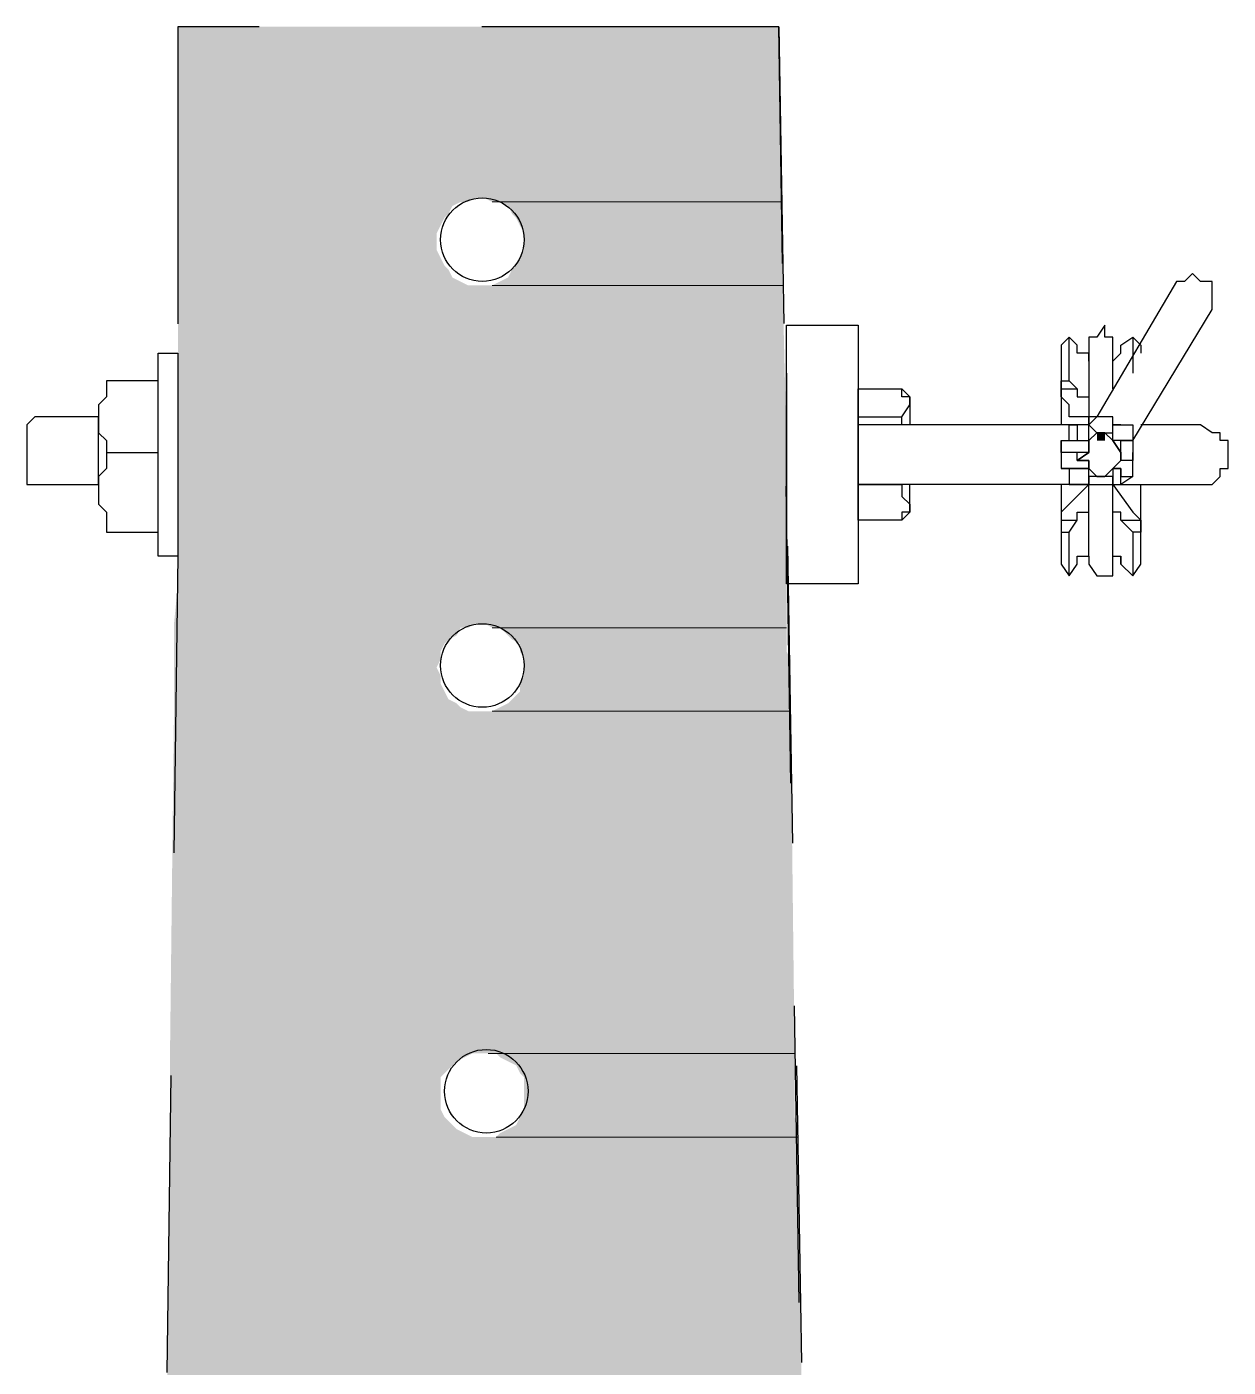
# Model space of a CAD drawing. Header units: metres. Extents: x 2999 to 3164, y 1641 to 1678.
# Drawn here: x 3128.499 to 3129.309, y 1671.735 to 1672.638 of the extents above; entities that cross this region are included whole.
import ezdxf

# ---------------------------------------------------------------- set-up
doc = ezdxf.new("R2010")
doc.units = ezdxf.units.M
doc.linetypes.add('CONTORNO_QUADRO_T', pattern=[0.35, 0.2, -0.15])
doc.layers.add('PDF29_Geometry', color=7, linetype='Continuous')
doc.layers.add('PDF29_Solid Fills', color=7, linetype='Continuous', true_color=0x939598)

msp = doc.modelspace()

# ---------------------------------------------------------------- linework, layer by layer
at = {"layer": 'PDF29_Geometry', "linetype": 'CONTORNO_QUADRO_T', "lineweight": 25}
for points in [[(3129.00609, 1672.63839), (3128.60131, 1672.63839), (3128.60131, 1672.35156)], [(3129.06506, 1668.97931), (3129.00609, 1672.63839), (3129.03558, 1670.91205), (3129.06506, 1668.98735)], [(3129.24467, 1672.36496), (3129.24467, 1672.3596), (3129.23662, 1672.3596), (3129.23126, 1672.3596), (3129.23126, 1672.37032), (3129.24467, 1672.37032), (3129.24467, 1672.36496), (3129.24467, 1672.3596), (3129.24467, 1672.3462), (3129.23662, 1672.3462), (3129.23662, 1672.3596), (3129.24467, 1672.3596), (3129.29828, 1672.44806), (3129.29828, 1672.46683), (3129.29024, 1672.46683), (3129.28488, 1672.47219), (3129.27951, 1672.46683), (3129.27415, 1672.46683), (3129.22054, 1672.37568)], [(3129.23126, 1672.39445), (3129.23126, 1672.41857), (3129.23126, 1672.42394), (3129.23126, 1672.4293), (3129.2259, 1672.4293), (3129.2259, 1672.43734), (3129.22054, 1672.4293), (3129.21518, 1672.4293), (3129.21518, 1672.42394), (3129.21518, 1672.41857), (3129.21518, 1672.37568), (3129.20714, 1672.37568), (3129.20178, 1672.37568), (3129.20178, 1672.38373), (3129.19641, 1672.38909), (3129.19641, 1672.39445), (3129.19641, 1672.39981), (3129.20178, 1672.39981), (3129.20178, 1672.4293)], [(3129.21518, 1672.41321), (3129.21518, 1672.41857), (3129.20714, 1672.41857), (3129.20714, 1672.42394), (3129.20178, 1672.4293), (3129.19641, 1672.42394), (3129.19641, 1672.37032)], [(3129.23126, 1672.41321), (3129.23662, 1672.41857), (3129.23662, 1672.42394), (3129.24467, 1672.4293), (3129.25003, 1672.42394), (3129.25003, 1672.41857)], [(3129.24467, 1672.4293), (3129.24467, 1672.40517)], [(3129.01145, 1672.40517), (3129.01145, 1672.29795)], [(3128.55306, 1672.35156), (3128.55306, 1672.34084), (3128.5477, 1672.33547), (3128.5477, 1672.31671), (3128.55306, 1672.31135), (3128.55306, 1672.30599), (3128.55306, 1672.29795), (3128.58791, 1672.29795), (3128.58791, 1672.39981), (3128.55306, 1672.39981), (3128.55306, 1672.39445), (3128.55306, 1672.38909), (3128.5477, 1672.38373), (3128.5477, 1672.36496), (3128.55306, 1672.3596), (3128.55306, 1672.35156), (3128.58791, 1672.35156)], [(3129.01145, 1672.39445), (3129.01145, 1672.30599)], [(3129.0597, 1672.37568), (3129.08919, 1672.37568), (3129.09455, 1672.38373), (3129.09455, 1672.38909), (3129.08919, 1672.38909), (3129.08919, 1672.39445)], [(3129.08919, 1672.30599), (3129.0597, 1672.30599), (3129.0597, 1672.39445), (3129.08919, 1672.39445), (3129.09455, 1672.38909), (3129.09455, 1672.37032)], [(3129.19641, 1672.39445), (3129.20714, 1672.39445)], [(3129.20178, 1672.39981), (3129.20714, 1672.39445), (3129.20714, 1672.38909), (3129.21518, 1672.38909)], [(3129.01145, 1672.38909), (3129.01145, 1672.31135)], [(3129.08919, 1672.37032), (3129.08919, 1672.37568)], [(3129.2259, 1672.37568), (3129.21518, 1672.37568), (3129.21518, 1672.37032)], [(3129.20178, 1672.3596), (3129.20178, 1672.37032), (3129.20714, 1672.37032), (3129.0597, 1672.37032)], [(3129.23662, 1672.37032), (3129.23126, 1672.37032)], [(3129.24467, 1672.33547), (3129.23662, 1672.33011), (3129.29024, 1672.33011), (3129.29828, 1672.33011), (3129.30364, 1672.33547), (3129.30364, 1672.34084), (3129.309, 1672.34084), (3129.309, 1672.3596), (3129.30364, 1672.3596), (3129.30364, 1672.36496), (3129.29828, 1672.36496), (3129.29024, 1672.37032), (3129.25003, 1672.37032)], [(3129.19641, 1672.3596), (3129.19641, 1672.3462)], [(3129.2259, 1672.36496), (3129.2259, 1672.36496)], [(3129.24467, 1672.34084), (3129.24467, 1672.35156)], [(3129.20178, 1672.34084), (3129.19641, 1672.34084)], [(3129.2259, 1672.33547), (3129.2259, 1672.33547)], [(3129.21518, 1672.33011), (3129.20714, 1672.33011), (3129.0597, 1672.33011), (3129.08919, 1672.33011), (3129.08919, 1672.32207), (3129.09455, 1672.31671), (3129.09455, 1672.31135), (3129.08919, 1672.31135), (3129.08919, 1672.30599), (3129.09455, 1672.31135), (3129.09455, 1672.33011)], [(3129.08919, 1672.33011), (3129.08919, 1672.33011)], [(3129.20178, 1672.26846), (3129.20714, 1672.2765), (3129.20714, 1672.28186), (3129.21518, 1672.28186), (3129.21518, 1672.33011), (3129.20178, 1672.31671), (3129.19641, 1672.31135), (3129.19641, 1672.29795), (3129.20178, 1672.29795), (3129.20714, 1672.30599), (3129.20714, 1672.31135), (3129.21518, 1672.31135)], [(3129.19641, 1672.33011), (3129.19641, 1672.2765), (3129.20178, 1672.26846), (3129.20178, 1672.29795)], [(3129.21518, 1672.28186), (3129.21518, 1672.2765), (3129.22054, 1672.26846), (3129.2259, 1672.26846), (3129.23126, 1672.26846), (3129.23126, 1672.2765), (3129.23126, 1672.28186), (3129.23662, 1672.28186), (3129.23662, 1672.2765), (3129.24467, 1672.26846), (3129.25003, 1672.2765), (3129.25003, 1672.33011)], [(3129.2259, 1672.33011), (3129.23126, 1672.33011), (3129.24467, 1672.31135), (3129.25003, 1672.30599), (3129.25003, 1672.29795), (3129.24467, 1672.29795), (3129.24467, 1672.26846), (3129.23662, 1672.2765), (3129.23662, 1672.28186)], [(3129.23126, 1672.28186), (3129.23126, 1672.33011)], [(3129.19641, 1672.30599), (3129.20714, 1672.30599)], [(3129.24467, 1672.29795), (3129.23662, 1672.30599), (3129.23662, 1672.31135), (3129.23126, 1672.31135)], [(3129.23662, 1672.30599), (3129.25003, 1672.30599)], [(3128.60131, 1672.28186), (3128.58255, 1670.91205)]]:
    msp.add_lwpolyline(points, dxfattribs=at)
at = {"layer": 'PDF29_Geometry', "color": 252, "linetype": 'CONTORNO_QUADRO_T', "lineweight": 0, "true_color": 0x939598}
for points in [[(3129.00877, 1672.52044), (3128.81308, 1672.52044), (3129.00877, 1672.52044)], [(3129.00877, 1672.46415), (3128.81308, 1672.46415), (3129.00877, 1672.46415)], [(3129.01145, 1672.23361), (3128.81308, 1672.23361), (3129.01145, 1672.23361)], [(3129.01413, 1672.17732), (3128.81308, 1672.17732), (3129.01413, 1672.17732)], [(3129.01681, 1671.94678), (3128.8104, 1671.94678), (3129.01681, 1671.94678)], [(3129.01949, 1671.89049), (3128.81576, 1671.89049), (3129.01949, 1671.89049)]]:
    msp.add_lwpolyline(points, dxfattribs=at)
at = {"layer": 'PDF29_Geometry', "linetype": 'CONTORNO_QUADRO_T', "lineweight": 25}
for points in [[(3129.01145, 1672.2631), (3129.01145, 1672.43734), (3129.0597, 1672.43734), (3129.0597, 1672.2631)], [(3128.60131, 1672.28186), (3128.58791, 1672.28186), (3128.58791, 1672.41857), (3128.60131, 1672.41857)], [(3129.01145, 1672.29795), (3129.01145, 1672.40517)], [(3129.01145, 1672.30599), (3129.01145, 1672.39445)], [(3128.5477, 1672.33011), (3128.5477, 1672.37568), (3128.50481, 1672.37568), (3128.49945, 1672.37032), (3128.49945, 1672.33011), (3128.50481, 1672.33011)], [(3129.21518, 1672.36496), (3129.21518, 1672.37032), (3129.21518, 1672.37568), (3129.21518, 1672.37032), (3129.20714, 1672.37032), (3129.20714, 1672.3596), (3129.21518, 1672.3596)], [(3129.23126, 1672.37032), (3129.23126, 1672.37568), (3129.22054, 1672.37568), (3129.21518, 1672.37032), (3129.22054, 1672.36496), (3129.23126, 1672.36496)], [(3129.21518, 1672.3596), (3129.21518, 1672.35156), (3129.19641, 1672.35156), (3129.19641, 1672.3596)], [(3129.23662, 1672.3462), (3129.23126, 1672.34084), (3129.2259, 1672.33547), (3129.22054, 1672.33547), (3129.21518, 1672.34084), (3129.21518, 1672.3462), (3129.20714, 1672.3462), (3129.21518, 1672.35156), (3129.21518, 1672.3596), (3129.22054, 1672.36496), (3129.2259, 1672.36496), (3129.23126, 1672.3596), (3129.23662, 1672.35156), (3129.23662, 1672.3462), (3129.23662, 1672.35156), (3129.23126, 1672.3596), (3129.2259, 1672.36496), (3129.22054, 1672.36496), (3129.21518, 1672.3596), (3129.21518, 1672.35156), (3129.20714, 1672.3462), (3129.21518, 1672.3462), (3129.21518, 1672.34084), (3129.22054, 1672.33547), (3129.2259, 1672.33547), (3129.23126, 1672.34084)], [(3129.21518, 1672.34084), (3129.21518, 1672.3462), (3129.20714, 1672.3462), (3129.20714, 1672.35156), (3129.19641, 1672.35156), (3129.19641, 1672.34084), (3129.20714, 1672.34084)], [(3129.21518, 1672.33547), (3129.21518, 1672.34084), (3129.20178, 1672.34084), (3129.20178, 1672.33011), (3129.21518, 1672.33011)], [(3129.24467, 1672.34084), (3129.24467, 1672.3462), (3129.23662, 1672.3462), (3129.23126, 1672.34084), (3129.23662, 1672.34084), (3129.23662, 1672.33547), (3129.24467, 1672.33547)], [(3129.23662, 1672.33547), (3129.23662, 1672.34084), (3129.23126, 1672.34084), (3129.23126, 1672.33011), (3129.23662, 1672.33011)], [(3129.23126, 1672.33011), (3129.23126, 1672.33547), (3129.21518, 1672.33547), (3129.21518, 1672.33011)]]:
    msp.add_lwpolyline(points, close=True, dxfattribs=at)
for centre in [(3128.80638, 1672.49498), (3128.80638, 1672.20815), (3128.80906, 1671.92132)]:
    msp.add_circle(centre, 0.02814, dxfattribs=at)
at = {"layer": 'PDF29_Solid Fills', "linetype": 'CONTORNO_QUADRO_T', "transparency": 33554559}
for points in [[(3129.00609, 1672.63839), (3128.60131, 1672.63839), (3129.00877, 1672.52312)], [(3128.60131, 1672.63839), (3129.00877, 1672.52312), (3128.60131, 1672.52312)], [(3128.80236, 1672.52312), (3128.60131, 1672.52312), (3128.797, 1672.52044)], [(3128.60131, 1672.52312), (3128.797, 1672.52044), (3128.60131, 1672.52044)], [(3128.79164, 1672.52044), (3128.79164, 1672.52044), (3128.60131, 1672.52044)], [(3128.79164, 1672.52044), (3128.60131, 1672.52044), (3128.797, 1672.52044)], [(3128.79164, 1672.52044), (3128.60131, 1672.52044), (3128.78628, 1672.51776)], [(3128.60131, 1672.52044), (3128.78628, 1672.51776), (3128.60131, 1672.51776)], [(3129.00877, 1672.52312), (3128.80772, 1672.52312), (3129.00877, 1672.52044)], [(3128.80772, 1672.52312), (3129.00877, 1672.52044), (3128.81308, 1672.52044)], [(3128.81308, 1672.52044), (3129.00877, 1672.52044), (3128.81844, 1672.52044)], [(3129.00877, 1672.52044), (3128.81844, 1672.52044), (3129.00877, 1672.51776)], [(3128.81844, 1672.52044), (3129.00877, 1672.51776), (3128.8238, 1672.51776)], [(3128.78628, 1672.51776), (3128.60131, 1672.51776), (3128.78359, 1672.5124)], [(3128.60131, 1672.51776), (3128.78359, 1672.5124), (3128.60131, 1672.5124)], [(3128.78359, 1672.5124), (3128.60131, 1672.5124), (3128.78091, 1672.50972)], [(3128.60131, 1672.5124), (3128.78091, 1672.50972), (3128.60131, 1672.50972)], [(3129.00877, 1672.51776), (3128.8238, 1672.51776), (3129.00877, 1672.5124)], [(3128.8238, 1672.51776), (3129.00877, 1672.5124), (3128.82648, 1672.5124)], [(3129.00877, 1672.5124), (3128.82648, 1672.5124), (3129.00877, 1672.50972)], [(3128.82648, 1672.5124), (3129.00877, 1672.50972), (3128.82917, 1672.50972)], [(3128.78091, 1672.50972), (3128.60131, 1672.50972), (3128.77823, 1672.50436)], [(3128.60131, 1672.50972), (3128.77823, 1672.50436), (3128.60131, 1672.50436)], [(3128.77823, 1672.50436), (3128.60131, 1672.50436), (3128.77555, 1672.49899)], [(3128.60131, 1672.50436), (3128.77555, 1672.49899), (3128.60131, 1672.49899)], [(3129.00877, 1672.50972), (3128.82917, 1672.50972), (3129.00877, 1672.50436)], [(3128.82917, 1672.50972), (3129.00877, 1672.50436), (3128.83185, 1672.50436)], [(3129.00877, 1672.50436), (3128.83185, 1672.50436), (3129.00877, 1672.49899)], [(3128.83185, 1672.50436), (3129.00877, 1672.49899), (3128.83453, 1672.49899)], [(3128.77555, 1672.49899), (3128.60131, 1672.49899), (3128.77555, 1672.49363)], [(3128.60131, 1672.49899), (3128.77555, 1672.49363), (3128.60131, 1672.49363)], [(3128.77555, 1672.49363), (3128.60131, 1672.49363), (3128.77555, 1672.48827)], [(3128.60131, 1672.49363), (3128.77555, 1672.48827), (3128.60131, 1672.48827)], [(3129.00877, 1672.49899), (3128.83453, 1672.49899), (3129.00877, 1672.49363)], [(3128.83453, 1672.49899), (3129.00877, 1672.49363), (3128.83453, 1672.49363)], [(3129.00877, 1672.49363), (3128.83453, 1672.49363), (3129.00877, 1672.48827)], [(3128.83453, 1672.49363), (3129.00877, 1672.48827), (3128.83453, 1672.48827)], [(3128.77555, 1672.48827), (3128.60131, 1672.48827), (3128.77823, 1672.48291)], [(3128.60131, 1672.48827), (3128.77823, 1672.48291), (3128.60131, 1672.48291)], [(3128.83453, 1672.48827), (3129.00877, 1672.48291), (3128.83185, 1672.48291)], [(3129.00877, 1672.48827), (3128.83453, 1672.48827), (3129.00877, 1672.48291)], [(3128.77823, 1672.48291), (3128.60131, 1672.48291), (3128.78091, 1672.47755)], [(3128.60131, 1672.48291), (3128.78091, 1672.47755), (3128.60131, 1672.47755)], [(3128.78091, 1672.47755), (3128.60131, 1672.47755), (3128.78359, 1672.47487)], [(3128.60131, 1672.47755), (3128.78359, 1672.47487), (3128.60131, 1672.47487)], [(3128.82917, 1672.47755), (3129.00877, 1672.47487), (3128.82648, 1672.47487)], [(3128.83185, 1672.48291), (3129.00877, 1672.47755), (3128.82917, 1672.47755)], [(3129.00877, 1672.47755), (3128.82917, 1672.47755), (3129.00877, 1672.47487)], [(3129.00877, 1672.48291), (3128.83185, 1672.48291), (3129.00877, 1672.47755)], [(3128.78359, 1672.47487), (3128.60131, 1672.47487), (3128.78628, 1672.46951)], [(3128.60131, 1672.47487), (3128.78628, 1672.46951), (3128.60131, 1672.46951)], [(3128.78628, 1672.46951), (3128.60131, 1672.46951), (3128.79164, 1672.46683)], [(3128.60131, 1672.46951), (3128.79164, 1672.46683), (3128.60131, 1672.46683)], [(3128.79164, 1672.46683), (3128.60131, 1672.46683), (3128.797, 1672.46415)], [(3128.60131, 1672.46683), (3128.797, 1672.46415), (3128.60131, 1672.46415)], [(3128.81844, 1672.46683), (3129.00877, 1672.46415), (3128.81308, 1672.46415)], [(3128.8238, 1672.46951), (3129.00877, 1672.46683), (3128.81844, 1672.46683)], [(3129.00877, 1672.46683), (3128.81844, 1672.46683), (3129.00877, 1672.46415)], [(3128.82648, 1672.47487), (3129.00877, 1672.46951), (3128.8238, 1672.46951)], [(3129.00877, 1672.46951), (3128.8238, 1672.46951), (3129.00877, 1672.46683)], [(3129.00877, 1672.47487), (3128.82648, 1672.47487), (3129.00877, 1672.46951)], [(3128.80236, 1672.46415), (3128.80236, 1672.46415), (3128.60131, 1672.46415)], [(3128.80236, 1672.46415), (3128.60131, 1672.46415), (3128.797, 1672.46415)], [(3129.00877, 1672.46415), (3128.60131, 1672.46415), (3129.01145, 1672.35156)], [(3128.60131, 1672.46415), (3129.01145, 1672.35156), (3128.60131, 1672.35156)], [(3128.81308, 1672.46415), (3129.00877, 1672.46415), (3128.80772, 1672.46415)], [(3129.01145, 1672.35156), (3128.60131, 1672.35156), (3129.01145, 1672.29258)], [(3128.60131, 1672.35156), (3129.01145, 1672.29258), (3128.60131, 1672.29258)], [(3129.01145, 1672.29258), (3128.60131, 1672.29258), (3129.01145, 1672.28186)], [(3128.60131, 1672.29258), (3129.01145, 1672.28186), (3128.60131, 1672.28186)], [(3129.01145, 1672.28186), (3128.60131, 1672.28186), (3129.01145, 1672.2631)], [(3128.60131, 1672.28186), (3129.01145, 1672.2631), (3128.60131, 1672.2631)], [(3128.60131, 1672.2631), (3129.01145, 1672.23629), (3128.59863, 1672.23629)], [(3129.01145, 1672.2631), (3128.60131, 1672.2631), (3129.01145, 1672.23629)], [(3128.80236, 1672.23629), (3128.59863, 1672.23629), (3128.797, 1672.23361)], [(3128.59863, 1672.23629), (3128.797, 1672.23361), (3128.59863, 1672.23361)], [(3128.79164, 1672.23361), (3128.79164, 1672.23361), (3128.59863, 1672.23361)], [(3128.79164, 1672.23361), (3128.59863, 1672.23361), (3128.797, 1672.23361)], [(3128.79164, 1672.23361), (3128.59863, 1672.23361), (3128.78896, 1672.22825)], [(3128.59863, 1672.23361), (3128.78896, 1672.22825), (3128.59863, 1672.22825)], [(3129.01145, 1672.23629), (3128.80772, 1672.23629), (3129.01145, 1672.23361)], [(3128.80772, 1672.23629), (3129.01145, 1672.23361), (3128.81308, 1672.23361)], [(3128.81308, 1672.23361), (3129.01145, 1672.23361), (3128.81844, 1672.23361)], [(3129.01145, 1672.23361), (3128.81844, 1672.23361), (3129.01145, 1672.22825)], [(3128.81844, 1672.23361), (3129.01145, 1672.22825), (3128.8238, 1672.22825)], [(3128.78896, 1672.22825), (3128.59863, 1672.22825), (3128.78359, 1672.22557)], [(3128.59863, 1672.22825), (3128.78359, 1672.22557), (3128.59863, 1672.22557)], [(3128.78359, 1672.22557), (3128.59863, 1672.22557), (3128.78091, 1672.22289)], [(3128.59863, 1672.22557), (3128.78091, 1672.22289), (3128.59863, 1672.22289)], [(3128.78091, 1672.22289), (3128.59863, 1672.22289), (3128.77823, 1672.21753)], [(3128.59863, 1672.22289), (3128.77823, 1672.21753), (3128.59863, 1672.21753)], [(3129.01145, 1672.22825), (3128.8238, 1672.22825), (3129.01145, 1672.22557)], [(3128.8238, 1672.22825), (3129.01145, 1672.22557), (3128.82648, 1672.22557)], [(3129.01145, 1672.22557), (3128.82648, 1672.22557), (3129.01145, 1672.22289)], [(3128.82648, 1672.22557), (3129.01145, 1672.22289), (3128.83185, 1672.22289)], [(3129.01145, 1672.22289), (3128.83185, 1672.22289), (3129.01145, 1672.21753)], [(3128.83185, 1672.22289), (3129.01145, 1672.21753), (3128.83185, 1672.21753)], [(3128.77823, 1672.21753), (3128.59863, 1672.21753), (3128.77823, 1672.21216)], [(3128.59863, 1672.21753), (3128.77823, 1672.21216), (3128.59863, 1672.21216)], [(3129.01145, 1672.21753), (3128.83185, 1672.21753), (3129.01413, 1672.21216)], [(3128.83185, 1672.21753), (3129.01413, 1672.21216), (3128.83453, 1672.21216)], [(3128.77823, 1672.21216), (3128.59863, 1672.21216), (3128.77555, 1672.2068)], [(3128.59863, 1672.21216), (3128.77555, 1672.2068), (3128.59863, 1672.2068)], [(3128.77555, 1672.2068), (3128.59863, 1672.2068), (3128.77823, 1672.20144)], [(3128.59863, 1672.2068), (3128.77823, 1672.20144), (3128.59863, 1672.20144)], [(3129.01413, 1672.21216), (3128.83453, 1672.21216), (3129.01413, 1672.2068)], [(3128.83453, 1672.21216), (3129.01413, 1672.2068), (3128.83453, 1672.2068)], [(3129.01413, 1672.2068), (3128.83453, 1672.2068), (3129.01413, 1672.20144)], [(3128.83453, 1672.2068), (3129.01413, 1672.20144), (3128.83453, 1672.20144)], [(3128.77823, 1672.20144), (3128.59863, 1672.20144), (3128.77823, 1672.19608)], [(3128.59863, 1672.20144), (3128.77823, 1672.19608), (3128.59863, 1672.19608)], [(3128.77823, 1672.19608), (3128.59863, 1672.19608), (3128.78091, 1672.19072)], [(3128.59863, 1672.19608), (3128.78091, 1672.19072), (3128.59863, 1672.19072)], [(3128.83453, 1672.20144), (3129.01413, 1672.19608), (3128.83185, 1672.19608)], [(3129.01413, 1672.19608), (3128.83185, 1672.19608), (3129.01413, 1672.19072)], [(3128.83185, 1672.19608), (3129.01413, 1672.19072), (3128.83185, 1672.19072)], [(3129.01413, 1672.20144), (3128.83453, 1672.20144), (3129.01413, 1672.19608)], [(3128.78091, 1672.19072), (3128.59863, 1672.19072), (3128.78359, 1672.18536)], [(3128.59863, 1672.19072), (3128.78359, 1672.18536), (3128.59863, 1672.18536)], [(3128.83185, 1672.19072), (3129.01413, 1672.18536), (3128.82648, 1672.18536)], [(3129.01413, 1672.19072), (3128.83185, 1672.19072), (3129.01413, 1672.18536)], [(3128.59863, 1672.17732), (3129.01681, 1671.94678), (3128.59595, 1671.94678)], [(3128.78359, 1672.18536), (3128.59863, 1672.18536), (3128.78896, 1672.18268)], [(3128.59863, 1672.18536), (3128.78896, 1672.18268), (3128.59863, 1672.18268)], [(3128.78896, 1672.18268), (3128.59863, 1672.18268), (3128.79164, 1672.18)], [(3128.59863, 1672.18268), (3128.79164, 1672.18), (3128.59863, 1672.18)], [(3128.79164, 1672.18), (3128.59863, 1672.18), (3128.797, 1672.17732)], [(3128.59863, 1672.18), (3128.797, 1672.17732), (3128.59863, 1672.17732)], [(3128.80236, 1672.17732), (3128.80236, 1672.17732), (3128.59863, 1672.17732)], [(3128.80236, 1672.17732), (3128.59863, 1672.17732), (3128.797, 1672.17732)], [(3129.01413, 1672.17732), (3128.59863, 1672.17732), (3129.01681, 1671.94678)], [(3128.81308, 1672.17732), (3129.01413, 1672.17732), (3128.80772, 1672.17732)], [(3128.81844, 1672.18), (3129.01413, 1672.17732), (3128.81308, 1672.17732)], [(3128.8238, 1672.18268), (3129.01413, 1672.18), (3128.81844, 1672.18)], [(3129.01413, 1672.18), (3128.81844, 1672.18), (3129.01413, 1672.17732)], [(3128.82648, 1672.18536), (3129.01413, 1672.18268), (3128.8238, 1672.18268)], [(3129.01413, 1672.18268), (3128.8238, 1672.18268), (3129.01413, 1672.18)], [(3129.01413, 1672.18536), (3128.82648, 1672.18536), (3129.01413, 1672.18268)], [(3128.79968, 1671.94678), (3128.79968, 1671.94678), (3128.59595, 1671.94678)], [(3128.79968, 1671.94678), (3128.59595, 1671.94678), (3128.80504, 1671.94678)], [(3128.79968, 1671.94678), (3128.59595, 1671.94678), (3128.79432, 1671.9441)], [(3128.59595, 1671.94678), (3128.79432, 1671.9441), (3128.59595, 1671.9441)], [(3128.79432, 1671.9441), (3128.59595, 1671.9441), (3128.78896, 1671.94142)], [(3128.59595, 1671.9441), (3128.78896, 1671.94142), (3128.59595, 1671.94142)], [(3128.8104, 1671.94678), (3129.01681, 1671.94678), (3128.81576, 1671.94678)], [(3129.01681, 1671.94678), (3128.81576, 1671.94678), (3129.01681, 1671.9441)], [(3128.81576, 1671.94678), (3129.01681, 1671.9441), (3128.81844, 1671.9441)], [(3129.01681, 1671.9441), (3128.81844, 1671.9441), (3129.01681, 1671.94142)], [(3128.81844, 1671.9441), (3129.01681, 1671.94142), (3128.8238, 1671.94142)], [(3128.78896, 1671.94142), (3128.59595, 1671.94142), (3128.78628, 1671.93874)], [(3128.59595, 1671.94142), (3128.78628, 1671.93874), (3128.59595, 1671.93874)], [(3128.78628, 1671.93874), (3128.59595, 1671.93874), (3128.78091, 1671.93338)], [(3128.59595, 1671.93874), (3128.78091, 1671.93338), (3128.59595, 1671.93338)], [(3128.78091, 1671.93338), (3128.59595, 1671.93338), (3128.77823, 1671.9307)], [(3128.59595, 1671.93338), (3128.77823, 1671.9307), (3128.59595, 1671.9307)], [(3129.01681, 1671.94142), (3128.8238, 1671.94142), (3129.01681, 1671.93874)], [(3128.8238, 1671.94142), (3129.01681, 1671.93874), (3128.82917, 1671.93874)], [(3129.01681, 1671.93874), (3128.82917, 1671.93874), (3129.01681, 1671.93338)], [(3128.82917, 1671.93874), (3129.01681, 1671.93338), (3128.83185, 1671.93338)], [(3129.01681, 1671.93338), (3128.83185, 1671.93338), (3129.01681, 1671.9307)], [(3128.83185, 1671.93338), (3129.01681, 1671.9307), (3128.83453, 1671.9307)], [(3128.77823, 1671.9307), (3128.59595, 1671.9307), (3128.77823, 1671.92534)], [(3128.59595, 1671.9307), (3128.77823, 1671.92534), (3128.59595, 1671.92534)], [(3128.77823, 1671.92534), (3128.59595, 1671.92534), (3128.77823, 1671.91997)], [(3128.59595, 1671.92534), (3128.77823, 1671.91997), (3128.59595, 1671.91997)], [(3129.01681, 1671.9307), (3128.83453, 1671.9307), (3129.01681, 1671.92534)], [(3128.83453, 1671.9307), (3129.01681, 1671.92534), (3128.83453, 1671.92534)], [(3129.01681, 1671.92534), (3128.83453, 1671.92534), (3129.01681, 1671.91997)], [(3128.83453, 1671.92534), (3129.01681, 1671.91997), (3128.83453, 1671.91997)], [(3128.77823, 1671.91997), (3128.59595, 1671.91997), (3128.77823, 1671.91461)], [(3128.59595, 1671.91997), (3128.77823, 1671.91461), (3128.59595, 1671.91461)], [(3129.01681, 1671.91997), (3128.83453, 1671.91997), (3129.01681, 1671.91461)], [(3128.83453, 1671.91997), (3129.01681, 1671.91461), (3128.83453, 1671.91461)], [(3128.77823, 1671.91461), (3128.59595, 1671.91461), (3128.77823, 1671.90925)], [(3128.59595, 1671.91461), (3128.77823, 1671.90925), (3128.59595, 1671.90925)], [(3128.77823, 1671.90925), (3128.59595, 1671.90925), (3128.78091, 1671.90389)], [(3128.59595, 1671.90925), (3128.78091, 1671.90389), (3128.59595, 1671.90389)], [(3128.83453, 1671.90925), (3129.01681, 1671.90389), (3128.83185, 1671.90389)], [(3129.01681, 1671.91461), (3128.83453, 1671.91461), (3129.01681, 1671.90925)], [(3128.83453, 1671.91461), (3129.01681, 1671.90925), (3128.83453, 1671.90925)], [(3129.01681, 1671.90925), (3128.83453, 1671.90925), (3129.01681, 1671.90389)], [(3128.78091, 1671.90389), (3128.59595, 1671.90389), (3128.78628, 1671.89853)], [(3128.59595, 1671.90389), (3128.78628, 1671.89853), (3128.59595, 1671.89853)], [(3128.78628, 1671.89853), (3128.59595, 1671.89853), (3128.78896, 1671.89585)], [(3128.59595, 1671.89853), (3128.78896, 1671.89585), (3128.59595, 1671.89585)], [(3128.82917, 1671.89853), (3129.01949, 1671.89585), (3128.8238, 1671.89585)], [(3128.83185, 1671.90389), (3129.01949, 1671.89853), (3128.82917, 1671.89853)], [(3129.01949, 1671.89853), (3128.82917, 1671.89853), (3129.01949, 1671.89585)], [(3129.01681, 1671.90389), (3128.83185, 1671.90389), (3129.01949, 1671.89853)], [(3128.59595, 1671.89049), (3129.02217, 1671.65995), (3128.59327, 1671.65995)], [(3128.78896, 1671.89585), (3128.59595, 1671.89585), (3128.79432, 1671.89317)], [(3128.59595, 1671.89585), (3128.79432, 1671.89317), (3128.59595, 1671.89317)], [(3128.79432, 1671.89317), (3128.59595, 1671.89317), (3128.79968, 1671.89049)], [(3128.59595, 1671.89317), (3128.79968, 1671.89049), (3128.59595, 1671.89049)], [(3128.80504, 1671.89049), (3128.80504, 1671.89049), (3128.59595, 1671.89049)], [(3128.80504, 1671.89049), (3128.59595, 1671.89049), (3128.79968, 1671.89049)], [(3129.01949, 1671.89049), (3128.59595, 1671.89049), (3129.02217, 1671.65995)], [(3128.81576, 1671.89049), (3129.01949, 1671.89049), (3128.8104, 1671.89049)], [(3128.81844, 1671.89317), (3129.01949, 1671.89049), (3128.81576, 1671.89049)], [(3128.8238, 1671.89585), (3129.01949, 1671.89317), (3128.81844, 1671.89317)], [(3129.01949, 1671.89317), (3128.81844, 1671.89317), (3129.01949, 1671.89049)], [(3129.01949, 1671.89585), (3128.8238, 1671.89585), (3129.01949, 1671.89317)]]:
    msp.add_solid(points, dxfattribs=at)
at = {"layer": 'PDF29_Solid Fills', "color": 7, "linetype": 'CONTORNO_QUADRO_T', "transparency": 33554559}
for points in [[(3129.2259, 1672.36496), (3129.22054, 1672.36496), (3129.2259, 1672.3596)], [(3129.22054, 1672.36496), (3129.2259, 1672.3596), (3129.22054, 1672.3596)], [(3129.2259, 1672.36496), (3129.22054, 1672.36496), (3129.2259, 1672.3596)], [(3129.22054, 1672.36496), (3129.2259, 1672.3596), (3129.22054, 1672.3596)]]:
    msp.add_solid(points, dxfattribs=at)

doc.saveas('drawing.dxf')
